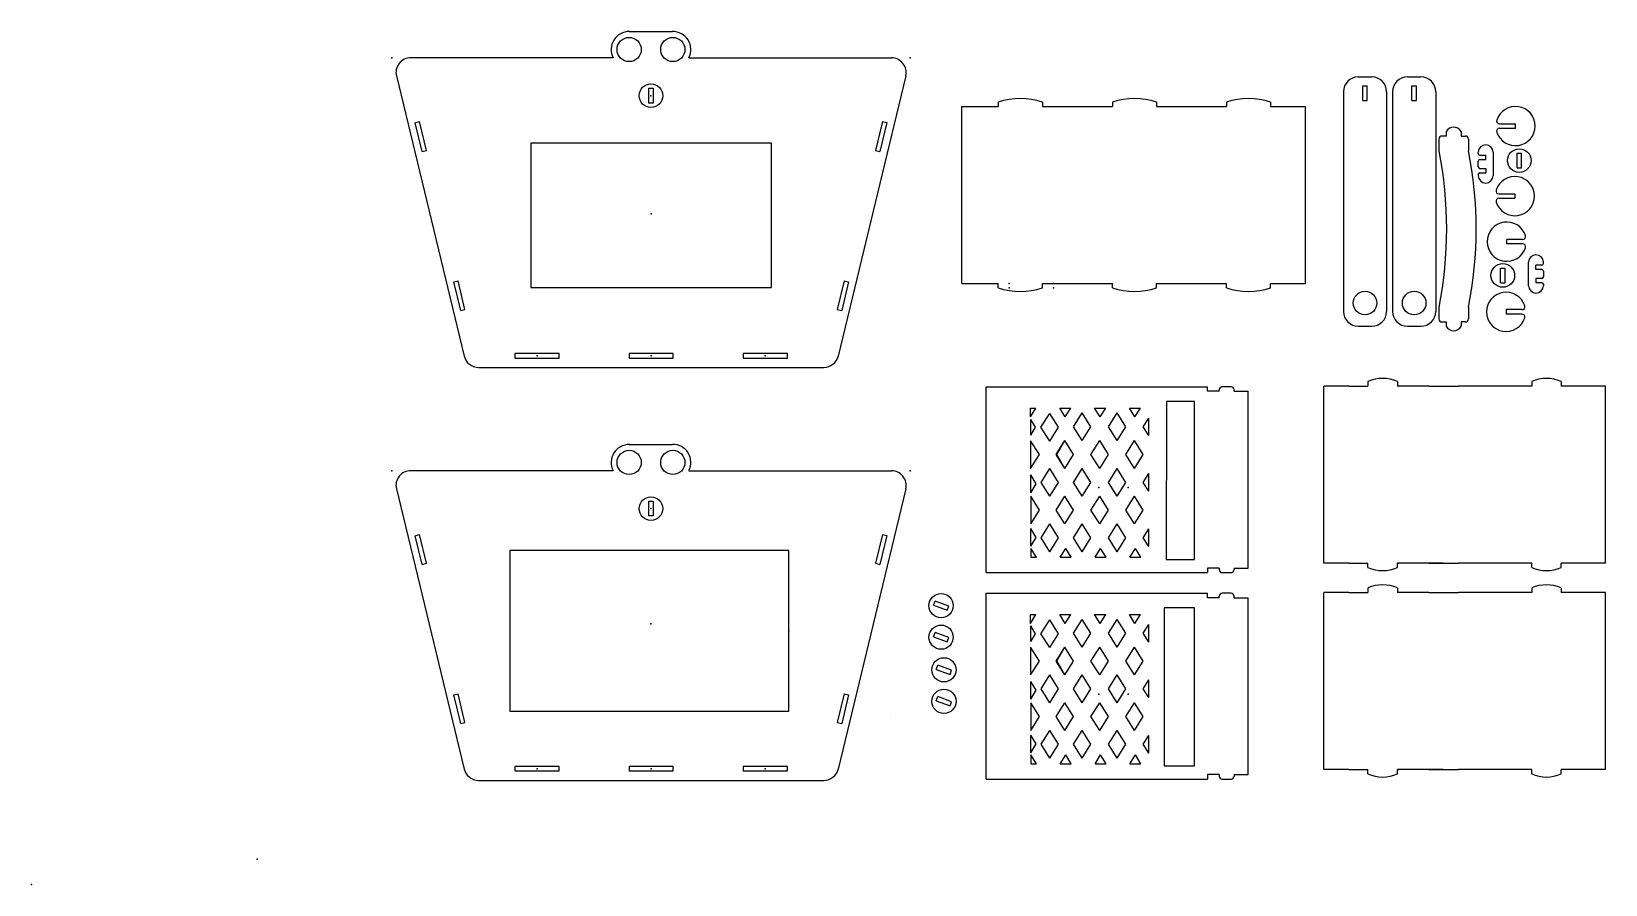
# Model space of a CAD drawing. Header units: centimetres. Extents: x 0 to 967, y 0 to 94.
# Drawn here: x 0 to 106.7, y 0 to 57.8 of the extents above; entities outside this region: 1.
import ezdxf

# ---------------------------------------------------------------- set-up
doc = ezdxf.new("R2010")
doc.units = ezdxf.units.CM
doc.header["$MEASUREMENT"] = 0
doc.layers.add('Picnic Basket-v1.2 v1_Picnic Basket-v1 v3_0', color=7, linetype='Continuous')
doc.layers.add('Picnic Basket-v1.2 v1_Picnic Basket-v1 v3_Sketch2', color=7, linetype='Continuous')

msp = doc.modelspace()

# ---------------------------------------------------------------- linework, layer by layer
at = {"layer": 'Picnic Basket-v1.2 v1_Picnic Basket-v1 v3_0'}
for p, q in [((967.04, 93.79), (967.04, 93.79)), ((40.53, 57.84), (43.45, 57.84)), ((39.44, 56.06), (25.71, 56.06)), ((44.57, 56.06), (58.3, 56.06)), ((24.74, 54.83), (29.34, 35.83)), ((59.27, 54.83), (54.7, 35.83)), ((89.95, 54.76), (90.87, 54.76)), ((93.28, 54.76), (94.2, 54.76)), ((41.85, 52.99), (41.85, 53.99)), ((41.85, 53.99), (42.15, 53.99)), ((42.15, 53.99), (42.15, 52.99)), ((88.95, 53.76), (88.95, 38.86)), ((90.26, 54.16), (90.56, 54.16)), ((90.26, 53.16), (90.26, 54.16)), ((90.56, 53.16), (90.56, 54.16)), ((91.87, 53.76), (91.87, 38.86)), ((92.28, 53.76), (92.28, 38.86)), ((93.59, 54.16), (93.89, 54.16)), ((93.59, 53.16), (93.59, 54.16)), ((93.89, 53.16), (93.89, 54.16)), ((95.2, 53.76), (95.2, 38.86)), ((42.15, 52.99), (41.85, 52.99)), ((63.08, 40.76), (63.08, 52.76)), ((63.08, 52.76), (65.54, 52.76)), ((65.54, 53.06), (65.54, 52.76)), ((68.54, 53.06), (68.54, 52.76)), ((68.54, 52.76), (73.28, 52.76)), ((73.28, 53.06), (73.28, 52.76)), ((76.28, 53.06), (76.28, 52.76)), ((76.28, 52.76), (81.01, 52.76)), ((81.01, 53.06), (81.01, 52.76)), ((84.01, 53.06), (84.01, 52.76)), ((84.01, 52.76), (86.38, 52.76)), ((86.38, 40.76), (86.38, 52.76)), ((90.26, 53.16), (90.56, 53.16)), ((93.59, 53.16), (93.89, 53.16)), ((26.02, 51.65), (26.31, 51.73)), ((26.49, 49.71), (26.02, 51.65)), ((26.78, 49.78), (26.31, 51.73)), ((57.7, 51.73), (57.23, 49.78)), ((57.99, 51.66), (57.52, 49.71)), ((57.7, 51.73), (57.99, 51.66)), ((88.95, 51.26), (88.95, 51.26)), ((91.87, 51.26), (91.87, 51.26)), ((99.53, 51.58), (100.61, 51.58)), ((99.53, 51.28), (100.61, 51.28)), ((100.61, 51.28), (100.61, 51.58)), ((50.17, 50.28), (33.85, 50.28)), ((33.85, 50.28), (33.85, 40.48)), ((50.17, 40.48), (50.17, 50.28)), ((95.42, 50.55), (95.42, 49.75)), ((95.92, 50.75), (95.62, 50.75)), ((95.92, 51.05), (95.92, 50.75)), ((96.92, 51.05), (96.92, 50.75)), ((96.92, 50.75), (97.22, 50.75)), ((97.42, 50.55), (97.42, 49.75)), ((26.49, 49.71), (26.78, 49.78)), ((57.23, 49.78), (57.52, 49.71)), ((98.09, 49.56), (98.09, 49.66)), ((98.19, 49.46), (98.59, 49.46)), ((98.19, 49.16), (98.59, 49.16)), ((98.59, 49.16), (98.59, 49.46)), ((99.09, 49.66), (99.09, 48.06)), ((100.72, 48.59), (100.72, 49.59)), ((100.72, 49.59), (101.02, 49.59)), ((101.02, 48.59), (101.02, 49.59)), ((98.09, 48.66), (98.09, 49.06)), ((98.09, 48.16), (98.09, 48.06)), ((98.19, 48.56), (98.59, 48.56)), ((98.19, 48.26), (98.59, 48.26)), ((98.59, 48.56), (98.59, 48.26)), ((100.72, 48.59), (101.02, 48.59)), ((99.49, 46.83), (100.57, 46.83)), ((99.49, 46.53), (100.57, 46.53)), ((100.57, 46.83), (100.57, 46.53)), ((100.02, 43.44), (100.02, 43.74)), ((101.1, 43.74), (100.02, 43.74)), ((101.1, 43.44), (100.02, 43.44)), ((99.6, 40.8), (99.6, 41.8)), ((99.6, 41.8), (99.9, 41.8)), ((99.9, 40.8), (99.9, 41.8)), ((101.5, 40.6), (101.5, 42.2)), ((102.4, 42), (102, 42)), ((102, 41.7), (102, 42)), ((102.4, 41.7), (102, 41.7)), ((102.5, 42.1), (102.5, 42.2)), ((28.63, 40.87), (28.92, 40.94)), ((29.1, 38.92), (28.63, 40.87)), ((29.39, 38.99), (28.92, 40.94)), ((55.1, 40.94), (54.63, 38.99)), ((55.39, 40.87), (54.93, 38.92)), ((55.1, 40.94), (55.39, 40.87)), ((63.08, 40.76), (65.54, 40.76)), ((65.54, 40.46), (65.54, 40.76)), ((68.54, 40.76), (73.28, 40.76)), ((68.54, 40.46), (68.54, 40.76)), ((73.28, 40.46), (73.28, 40.76)), ((76.28, 40.46), (76.28, 40.76)), ((76.28, 40.76), (81.01, 40.76)), ((81.01, 40.46), (81.01, 40.76)), ((84.01, 40.76), (86.38, 40.76)), ((84.01, 40.46), (84.01, 40.76)), ((99.6, 40.8), (99.9, 40.8)), ((102.4, 41.1), (102, 41.1)), ((102, 41.1), (102, 40.8)), ((102.4, 40.8), (102, 40.8)), ((102.5, 41.6), (102.5, 41.2)), ((102.5, 40.7), (102.5, 40.6)), ((33.85, 40.48), (50.17, 40.48)), ((29.1, 38.92), (29.39, 38.99)), ((54.63, 38.99), (54.93, 38.92)), ((95.42, 39.15), (95.42, 38.35)), ((97.42, 39.15), (97.42, 38.35)), ((101.05, 38.98), (99.97, 38.98)), ((99.97, 38.98), (99.97, 38.68)), ((101.05, 38.68), (99.97, 38.68)), ((89.95, 37.86), (90.87, 37.86)), ((93.28, 37.86), (94.2, 37.86)), ((95.62, 38.15), (95.92, 38.15)), ((95.92, 38.15), (95.92, 37.85)), ((97.22, 38.15), (96.92, 38.15)), ((96.92, 38.15), (96.92, 37.85)), ((35.78, 36), (32.78, 36)), ((32.78, 36), (32.78, 35.7)), ((32.78, 35.7), (35.78, 35.7)), ((35.78, 35.7), (35.78, 36)), ((40.51, 36), (40.51, 35.7)), ((43.51, 36), (40.51, 36)), ((40.51, 35.7), (43.51, 35.7)), ((43.51, 35.7), (43.51, 36)), ((51.25, 36), (48.25, 36)), ((48.25, 36), (48.25, 35.7)), ((48.25, 35.7), (51.25, 35.7)), ((51.25, 35.7), (51.25, 36)), ((30.31, 35.06), (53.72, 35.06)), ((64.73, 21.15), (64.73, 33.75)), ((64.73, 33.75), (79.73, 33.75)), ((64.73, 33.75), (64.73, 33.75)), ((79.73, 33.45), (79.73, 33.75)), ((80.53, 33.45), (79.73, 33.45)), ((80.53, 33.45), (80.53, 33.55)), ((81.33, 33.75), (80.73, 33.75)), ((81.53, 33.45), (81.53, 33.55)), ((81.53, 33.45), (82.48, 33.45)), ((82.48, 21.45), (82.48, 33.45)), ((87.61, 21.8), (87.61, 33.8)), ((89.32, 33.8), (87.61, 33.8)), ((89.32, 33.8), (90.61, 33.8)), ((90.61, 34.1), (90.61, 33.8)), ((92.61, 34.1), (92.61, 33.8)), ((94.74, 33.8), (92.61, 33.8)), ((94.74, 33.8), (96.74, 33.8)), ((101.71, 33.8), (96.74, 33.8)), ((101.71, 34.1), (101.71, 33.8)), ((103.71, 34.1), (103.71, 33.8)), ((106.71, 33.8), (103.71, 33.8)), ((106.71, 21.8), (106.71, 33.8)), ((67.73, 31.71), (67.73, 32.31)), ((67.73, 32.31), (68.1, 32.31)), ((67.73, 31.71), (68.1, 32.31)), ((70.09, 31.71), (69.72, 32.31)), ((69.72, 32.31), (70.47, 32.31)), ((70.09, 31.71), (70.47, 32.31)), ((72.45, 31.71), (72.08, 32.31)), ((72.08, 32.31), (72.83, 32.31)), ((72.45, 31.71), (72.83, 32.31)), ((74.44, 32.31), (75.19, 32.31)), ((74.81, 31.71), (74.44, 32.31)), ((74.81, 31.71), (75.19, 32.31)), ((76.94, 32.76), (76.93, 22.04)), ((78.84, 32.76), (76.94, 32.76)), ((78.84, 22.04), (78.84, 32.76)), ((68.08, 31.01), (67.75, 31.54)), ((67.75, 30.47), (67.75, 31.54)), ((67.75, 30.47), (68.08, 31.01)), ((68.44, 31.01), (69.04, 31.95)), ((69.04, 30.07), (68.44, 31.01)), ((69.63, 31.01), (69.04, 31.95)), ((69.04, 30.07), (69.63, 31.01)), ((70.65, 31.04), (71.24, 31.98)), ((71.24, 30.1), (70.65, 31.04)), ((71.83, 31.04), (71.24, 31.98)), ((71.24, 30.1), (71.83, 31.04)), ((73.01, 31.04), (73.6, 31.98)), ((73.6, 30.1), (73.01, 31.04)), ((74.19, 31.04), (73.6, 31.98)), ((73.6, 30.1), (74.19, 31.04)), ((75.37, 31.04), (75.75, 31.63)), ((75.75, 30.44), (75.37, 31.04)), ((75.75, 30.44), (75.75, 31.63)), ((67.74, 30.09), (67.74, 28.21)), ((68.33, 29.15), (67.74, 30.09)), ((69.47, 29.15), (70.06, 30.1)), ((69.51, 29.16), (70.06, 30.1)), ((70.65, 29.15), (70.06, 30.1)), ((70.65, 29.15), (70.06, 30.1)), ((71.83, 29.15), (72.42, 30.1)), ((73.01, 29.15), (72.42, 30.1)), ((74.19, 29.15), (74.78, 30.1)), ((75.37, 29.15), (74.78, 30.1)), ((40.53, 29.84), (43.45, 29.84)), ((67.74, 28.21), (68.33, 29.15)), ((70.06, 28.21), (69.47, 29.15)), ((70.06, 28.21), (69.51, 29.16)), ((70.06, 28.21), (70.65, 29.15)), ((70.06, 28.21), (70.65, 29.15)), ((72.42, 28.21), (71.83, 29.15)), ((72.42, 28.21), (73.01, 29.15)), ((74.78, 28.21), (74.19, 29.15)), ((74.78, 28.21), (75.37, 29.15)), ((39.44, 28.06), (25.71, 28.06)), ((44.57, 28.06), (58.3, 28.06)), ((67.75, 26.57), (67.75, 27.77)), ((68.12, 27.17), (67.75, 27.77)), ((68.45, 27.27), (69.04, 28.21)), ((69.63, 27.27), (69.04, 28.21)), ((70.65, 27.27), (71.24, 28.21)), ((71.83, 27.27), (71.24, 28.21)), ((73.01, 27.27), (73.6, 28.21)), ((74.19, 27.27), (73.6, 28.21)), ((75.37, 27.27), (75.75, 27.87)), ((75.75, 26.68), (75.75, 27.87)), ((24.74, 26.83), (29.34, 7.83)), ((59.27, 26.83), (54.7, 7.83)), ((67.75, 26.57), (68.12, 27.17)), ((69.04, 26.33), (68.45, 27.27)), ((69.04, 26.33), (69.63, 27.27)), ((71.24, 26.33), (70.65, 27.27)), ((71.24, 26.33), (71.83, 27.27)), ((73.6, 26.33), (73.01, 27.27)), ((73.6, 26.33), (74.19, 27.27)), ((75.75, 26.68), (75.37, 27.27)), ((41.85, 24.99), (41.85, 25.99)), ((41.85, 25.99), (42.15, 25.99)), ((42.15, 25.99), (42.15, 24.99)), ((68.35, 25.39), (67.76, 26.33)), ((67.76, 26.33), (67.76, 24.45)), ((69.47, 25.39), (70.06, 26.33)), ((70.65, 25.39), (70.06, 26.33)), ((71.83, 25.39), (72.42, 26.33)), ((73.01, 25.39), (72.42, 26.33)), ((74.19, 25.39), (74.78, 26.33)), ((75.37, 25.39), (74.78, 26.33)), ((42.15, 24.99), (41.85, 24.99)), ((67.76, 24.45), (68.35, 25.39)), ((70.06, 24.45), (69.47, 25.39)), ((70.06, 24.45), (70.65, 25.39)), ((72.42, 24.45), (71.83, 25.39)), ((72.42, 24.45), (73.01, 25.39)), ((74.78, 24.45), (74.19, 25.39)), ((74.78, 24.45), (75.37, 25.39)), ((26.02, 23.65), (26.31, 23.73)), ((26.49, 21.71), (26.02, 23.65)), ((26.78, 21.78), (26.31, 23.73)), ((57.7, 23.73), (57.23, 21.78)), ((57.99, 23.66), (57.52, 21.71)), ((57.7, 23.73), (57.99, 23.66)), ((67.75, 22.94), (67.75, 24.13)), ((68.12, 23.54), (67.75, 24.13)), ((67.75, 22.94), (68.12, 23.54)), ((68.45, 23.51), (69.04, 24.45)), ((69.04, 22.57), (68.45, 23.51)), ((69.63, 23.51), (69.04, 24.45)), ((69.04, 22.57), (69.63, 23.51)), ((70.65, 23.51), (71.24, 24.45)), ((71.24, 22.57), (70.65, 23.51)), ((71.83, 23.51), (71.24, 24.45)), ((71.24, 22.57), (71.83, 23.51)), ((73.01, 23.51), (73.6, 24.45)), ((73.6, 22.57), (73.01, 23.51)), ((74.19, 23.51), (73.6, 24.45)), ((73.6, 22.57), (74.19, 23.51)), ((75.37, 23.51), (75.75, 24.11)), ((75.75, 22.91), (75.37, 23.51)), ((75.75, 22.91), (75.75, 24.11)), ((32.44, 22.64), (32.44, 11.76)), ((51.35, 22.64), (32.44, 22.64)), ((51.35, 11.76), (51.35, 22.64)), ((68.13, 22.19), (67.75, 22.79)), ((67.75, 22.79), (67.75, 22.19)), ((69.74, 22.19), (70.12, 22.79)), ((69.74, 22.19), (70.12, 22.79)), ((70.49, 22.19), (70.12, 22.79)), ((70.49, 22.19), (70.12, 22.79)), ((72.11, 22.19), (72.48, 22.79)), ((72.85, 22.19), (72.48, 22.79)), ((74.47, 22.19), (74.84, 22.79)), ((75.22, 22.19), (74.84, 22.79)), ((26.49, 21.71), (26.78, 21.78)), ((57.23, 21.78), (57.52, 21.71)), ((67.75, 22.19), (68.13, 22.19)), ((69.74, 22.19), (70.49, 22.19)), ((69.74, 22.19), (70.49, 22.19)), ((72.11, 22.19), (72.85, 22.19)), ((74.47, 22.19), (75.22, 22.19)), ((76.93, 22.04), (78.84, 22.04)), ((79.73, 21.45), (79.73, 21.15)), ((80.53, 21.45), (79.73, 21.45)), ((80.53, 21.45), (80.53, 21.35)), ((81.53, 21.45), (82.48, 21.45)), ((81.53, 21.45), (81.53, 21.35)), ((89.32, 21.8), (87.61, 21.8)), ((89.32, 21.8), (90.61, 21.8)), ((90.61, 21.5), (90.61, 21.8)), ((92.61, 21.5), (92.61, 21.8)), ((92.61, 21.8), (92.71, 21.8)), ((94.74, 21.8), (92.61, 21.8)), ((95.71, 21.8), (92.61, 21.8)), ((95.71, 21.8), (92.61, 21.8)), ((94.74, 21.8), (96.74, 21.8)), ((101.71, 21.8), (96.74, 21.8)), ((101.71, 21.8), (96.74, 21.8)), ((101.71, 21.5), (101.71, 21.8)), ((101.71, 21.5), (101.71, 21.8)), ((103.71, 21.5), (103.71, 21.8)), ((103.71, 21.5), (103.71, 21.8)), ((106.71, 21.8), (103.71, 21.8)), ((106.71, 21.8), (103.71, 21.8)), ((64.73, 21.15), (71.08, 21.15)), ((71.08, 21.15), (79.73, 21.15)), ((80.73, 21.15), (81.33, 21.15)), ((61.15, 18.94), (61.26, 19.22)), ((62.19, 18.88), (61.26, 19.22)), ((64.73, 19.75), (64.73, 19.75)), ((64.73, 19.75), (79.73, 19.75)), ((64.73, 7.15), (64.73, 19.75)), ((64.73, 7.15), (64.73, 19.75)), ((64.73, 19.75), (79.73, 19.75)), ((64.73, 19.75), (64.73, 19.75)), ((79.73, 19.45), (79.73, 19.75)), ((79.73, 19.45), (79.73, 19.75)), ((80.53, 19.45), (79.73, 19.45)), ((80.53, 19.45), (79.73, 19.45)), ((80.53, 19.45), (80.53, 19.55)), ((80.53, 19.45), (80.53, 19.55)), ((81.33, 19.75), (80.73, 19.75)), ((81.33, 19.75), (80.73, 19.75)), ((81.53, 19.45), (81.53, 19.55)), ((81.53, 19.45), (81.53, 19.55)), ((81.53, 19.45), (82.48, 19.45)), ((81.53, 19.45), (82.48, 19.45)), ((82.48, 7.45), (82.48, 19.45)), ((82.48, 7.45), (82.48, 19.45)), ((87.61, 7.8), (87.61, 19.8)), ((89.32, 19.8), (87.61, 19.8)), ((89.32, 19.8), (90.61, 19.8)), ((90.61, 20.1), (90.61, 19.8)), ((92.61, 20.1), (92.61, 19.8)), ((94.74, 19.8), (92.61, 19.8)), ((94.74, 19.8), (96.74, 19.8)), ((101.71, 19.8), (96.74, 19.8)), ((101.71, 20.1), (101.71, 19.8)), ((103.71, 20.1), (103.71, 19.8)), ((106.71, 19.8), (103.71, 19.8)), ((106.71, 7.8), (106.71, 19.8)), ((61.15, 18.94), (62.09, 18.6)), ((62.09, 18.6), (62.19, 18.88)), ((67.73, 17.71), (67.73, 18.31)), ((67.73, 18.31), (68.1, 18.31)), ((67.73, 17.71), (68.1, 18.31)), ((67.73, 17.71), (67.73, 18.31)), ((67.73, 17.71), (68.1, 18.31)), ((67.73, 18.31), (68.1, 18.31)), ((70.09, 17.71), (69.72, 18.31)), ((69.72, 18.31), (70.47, 18.31)), ((69.72, 18.31), (70.47, 18.31)), ((70.09, 17.71), (69.72, 18.31)), ((70.09, 17.71), (70.47, 18.31)), ((70.09, 17.71), (70.47, 18.31)), ((72.45, 17.71), (72.08, 18.31)), ((72.08, 18.31), (72.83, 18.31)), ((72.45, 17.71), (72.08, 18.31)), ((72.08, 18.31), (72.83, 18.31)), ((72.45, 17.71), (72.83, 18.31)), ((72.45, 17.71), (72.83, 18.31)), ((74.44, 18.31), (75.19, 18.31)), ((74.81, 17.71), (74.44, 18.31)), ((74.81, 17.71), (74.44, 18.31)), ((74.44, 18.31), (75.19, 18.31)), ((74.81, 17.71), (75.19, 18.31)), ((74.81, 17.71), (75.19, 18.31)), ((78.84, 18.76), (76.79, 18.76)), ((76.79, 18.76), (76.79, 8.04)), ((78.84, 8.04), (78.84, 18.76)), ((61.15, 16.8), (61.26, 17.08)), ((62.19, 16.74), (61.26, 17.08)), ((68.08, 17.01), (67.75, 17.54)), ((67.75, 16.47), (67.75, 17.54)), ((67.75, 16.47), (67.75, 17.54)), ((68.08, 17.01), (67.75, 17.54)), ((68.44, 17.01), (69.04, 17.95)), ((68.44, 17.01), (69.04, 17.95)), ((69.63, 17.01), (69.04, 17.95)), ((69.63, 17.01), (69.04, 17.95)), ((70.65, 17.04), (71.24, 17.98)), ((70.65, 17.04), (71.24, 17.98)), ((71.83, 17.04), (71.24, 17.98)), ((71.83, 17.04), (71.24, 17.98)), ((73.01, 17.04), (73.6, 17.98)), ((73.01, 17.04), (73.6, 17.98)), ((74.19, 17.04), (73.6, 17.98)), ((74.19, 17.04), (73.6, 17.98)), ((75.37, 17.04), (75.75, 17.63)), ((75.37, 17.04), (75.75, 17.63)), ((75.75, 16.44), (75.75, 17.63)), ((75.75, 16.44), (75.75, 17.63)), ((61.15, 16.8), (62.09, 16.46)), ((62.09, 16.46), (62.19, 16.74)), ((68.33, 15.15), (67.74, 16.09)), ((67.74, 16.09), (67.74, 14.21)), ((67.74, 16.09), (67.74, 14.21)), ((68.33, 15.15), (67.74, 16.09)), ((67.75, 16.47), (68.08, 17.01)), ((67.75, 16.47), (68.08, 17.01)), ((69.04, 16.07), (68.44, 17.01)), ((69.04, 16.07), (68.44, 17.01)), ((69.04, 16.07), (69.63, 17.01)), ((69.04, 16.07), (69.63, 17.01)), ((69.47, 15.15), (70.06, 16.1)), ((69.47, 15.15), (70.06, 16.1)), ((69.51, 15.16), (70.06, 16.1)), ((69.51, 15.16), (70.06, 16.1)), ((70.65, 15.15), (70.06, 16.1)), ((70.65, 15.15), (70.06, 16.1)), ((70.65, 15.15), (70.06, 16.1)), ((70.65, 15.15), (70.06, 16.1)), ((71.24, 16.1), (70.65, 17.04)), ((71.24, 16.1), (70.65, 17.04)), ((71.24, 16.1), (71.83, 17.04)), ((71.24, 16.1), (71.83, 17.04)), ((71.83, 15.15), (72.42, 16.1)), ((71.83, 15.15), (72.42, 16.1)), ((73.01, 15.15), (72.42, 16.1)), ((73.01, 15.15), (72.42, 16.1)), ((73.6, 16.1), (73.01, 17.04)), ((73.6, 16.1), (73.01, 17.04)), ((73.6, 16.1), (74.19, 17.04)), ((73.6, 16.1), (74.19, 17.04)), ((74.19, 15.15), (74.78, 16.1)), ((74.19, 15.15), (74.78, 16.1)), ((75.37, 15.15), (74.78, 16.1)), ((75.37, 15.15), (74.78, 16.1)), ((75.75, 16.44), (75.37, 17.04)), ((75.75, 16.44), (75.37, 17.04)), ((67.74, 14.21), (68.33, 15.15)), ((67.74, 14.21), (68.33, 15.15)), ((70.06, 14.21), (69.47, 15.15)), ((70.06, 14.21), (69.47, 15.15)), ((70.06, 14.21), (69.51, 15.16)), ((70.06, 14.21), (69.51, 15.16)), ((70.06, 14.21), (70.65, 15.15)), ((70.06, 14.21), (70.65, 15.15)), ((70.06, 14.21), (70.65, 15.15)), ((70.06, 14.21), (70.65, 15.15)), ((72.42, 14.21), (71.83, 15.15)), ((72.42, 14.21), (71.83, 15.15)), ((72.42, 14.21), (73.01, 15.15)), ((72.42, 14.21), (73.01, 15.15)), ((74.78, 14.21), (74.19, 15.15)), ((74.78, 14.21), (74.19, 15.15)), ((74.78, 14.21), (75.37, 15.15)), ((74.78, 14.21), (75.37, 15.15)), ((61.34, 14.59), (61.44, 14.88)), ((61.34, 14.59), (62.28, 14.25)), ((62.38, 14.53), (61.44, 14.88)), ((62.28, 14.25), (62.38, 14.53)), ((68.45, 13.27), (69.04, 14.21)), ((68.45, 13.27), (69.04, 14.21)), ((69.63, 13.27), (69.04, 14.21)), ((69.63, 13.27), (69.04, 14.21)), ((70.65, 13.27), (71.24, 14.21)), ((70.65, 13.27), (71.24, 14.21)), ((71.83, 13.27), (71.24, 14.21)), ((71.83, 13.27), (71.24, 14.21)), ((73.01, 13.27), (73.6, 14.21)), ((73.01, 13.27), (73.6, 14.21)), ((74.19, 13.27), (73.6, 14.21)), ((74.19, 13.27), (73.6, 14.21)), ((28.63, 12.87), (28.92, 12.94)), ((29.1, 10.92), (28.63, 12.87)), ((29.39, 10.99), (28.92, 12.94)), ((55.1, 12.94), (54.63, 10.99)), ((55.39, 12.87), (54.93, 10.92)), ((55.1, 12.94), (55.39, 12.87)), ((68.12, 13.17), (67.75, 13.77)), ((67.75, 12.57), (67.75, 13.77)), ((67.75, 12.57), (67.75, 13.77)), ((68.12, 13.17), (67.75, 13.77)), ((67.75, 12.57), (68.12, 13.17)), ((67.75, 12.57), (68.12, 13.17)), ((69.04, 12.33), (68.45, 13.27)), ((69.04, 12.33), (68.45, 13.27)), ((69.04, 12.33), (69.63, 13.27)), ((69.04, 12.33), (69.63, 13.27)), ((71.24, 12.33), (70.65, 13.27)), ((71.24, 12.33), (70.65, 13.27)), ((71.24, 12.33), (71.83, 13.27)), ((71.24, 12.33), (71.83, 13.27)), ((73.6, 12.33), (73.01, 13.27)), ((73.6, 12.33), (73.01, 13.27)), ((73.6, 12.33), (74.19, 13.27)), ((73.6, 12.33), (74.19, 13.27)), ((75.37, 13.27), (75.75, 13.87)), ((75.37, 13.27), (75.75, 13.87)), ((75.75, 12.68), (75.37, 13.27)), ((75.75, 12.68), (75.37, 13.27)), ((75.75, 12.68), (75.75, 13.87)), ((75.75, 12.68), (75.75, 13.87)), ((32.44, 11.76), (51.35, 11.76)), ((61.34, 12.46), (61.44, 12.74)), ((61.34, 12.46), (62.28, 12.11)), ((62.38, 12.39), (61.44, 12.74)), ((62.28, 12.11), (62.38, 12.39)), ((68.35, 11.39), (67.76, 12.33)), ((67.76, 12.33), (67.76, 10.45)), ((67.76, 12.33), (67.76, 10.45)), ((68.35, 11.39), (67.76, 12.33)), ((69.47, 11.39), (70.06, 12.33)), ((69.47, 11.39), (70.06, 12.33)), ((70.65, 11.39), (70.06, 12.33)), ((70.65, 11.39), (70.06, 12.33)), ((71.83, 11.39), (72.42, 12.33)), ((71.83, 11.39), (72.42, 12.33)), ((73.01, 11.39), (72.42, 12.33)), ((73.01, 11.39), (72.42, 12.33)), ((74.19, 11.39), (74.78, 12.33)), ((74.19, 11.39), (74.78, 12.33)), ((75.37, 11.39), (74.78, 12.33)), ((75.37, 11.39), (74.78, 12.33)), ((29.1, 10.92), (29.39, 10.99)), ((54.63, 10.99), (54.93, 10.92)), ((58.26, 11.6), (58.26, 11.6)), ((67.76, 10.45), (68.35, 11.39)), ((67.76, 10.45), (68.35, 11.39)), ((70.06, 10.45), (69.47, 11.39)), ((70.06, 10.45), (69.47, 11.39)), ((70.06, 10.45), (70.65, 11.39)), ((70.06, 10.45), (70.65, 11.39)), ((72.42, 10.45), (71.83, 11.39)), ((72.42, 10.45), (71.83, 11.39)), ((72.42, 10.45), (73.01, 11.39)), ((72.42, 10.45), (73.01, 11.39)), ((74.78, 10.45), (74.19, 11.39)), ((74.78, 10.45), (74.19, 11.39)), ((74.78, 10.45), (75.37, 11.39)), ((74.78, 10.45), (75.37, 11.39)), ((67.75, 8.94), (67.75, 10.13)), ((68.12, 9.54), (67.75, 10.13)), ((67.75, 8.94), (67.75, 10.13)), ((68.12, 9.54), (67.75, 10.13)), ((68.45, 9.51), (69.04, 10.45)), ((68.45, 9.51), (69.04, 10.45)), ((69.63, 9.51), (69.04, 10.45)), ((69.63, 9.51), (69.04, 10.45)), ((70.65, 9.51), (71.24, 10.45)), ((70.65, 9.51), (71.24, 10.45)), ((71.83, 9.51), (71.24, 10.45)), ((71.83, 9.51), (71.24, 10.45)), ((73.01, 9.51), (73.6, 10.45)), ((73.01, 9.51), (73.6, 10.45)), ((74.19, 9.51), (73.6, 10.45)), ((74.19, 9.51), (73.6, 10.45)), ((75.37, 9.51), (75.75, 10.11)), ((75.37, 9.51), (75.75, 10.11)), ((75.75, 8.91), (75.75, 10.11)), ((75.75, 8.91), (75.75, 10.11)), ((67.75, 8.94), (68.12, 9.54)), ((67.75, 8.94), (68.12, 9.54)), ((68.13, 8.19), (67.75, 8.79)), ((67.75, 8.79), (67.75, 8.19)), ((68.13, 8.19), (67.75, 8.79)), ((67.75, 8.79), (67.75, 8.19)), ((69.04, 8.57), (68.45, 9.51)), ((69.04, 8.57), (68.45, 9.51)), ((69.04, 8.57), (69.63, 9.51)), ((69.04, 8.57), (69.63, 9.51)), ((69.74, 8.19), (70.12, 8.79)), ((69.74, 8.19), (70.12, 8.79)), ((69.74, 8.19), (70.12, 8.79)), ((69.74, 8.19), (70.12, 8.79)), ((70.49, 8.19), (70.12, 8.79)), ((70.49, 8.19), (70.12, 8.79)), ((70.49, 8.19), (70.12, 8.79)), ((70.49, 8.19), (70.12, 8.79)), ((71.24, 8.57), (70.65, 9.51)), ((71.24, 8.57), (70.65, 9.51)), ((71.24, 8.57), (71.83, 9.51)), ((71.24, 8.57), (71.83, 9.51)), ((72.11, 8.19), (72.48, 8.79)), ((72.11, 8.19), (72.48, 8.79)), ((72.85, 8.19), (72.48, 8.79)), ((72.85, 8.19), (72.48, 8.79)), ((73.6, 8.57), (73.01, 9.51)), ((73.6, 8.57), (73.01, 9.51)), ((73.6, 8.57), (74.19, 9.51)), ((73.6, 8.57), (74.19, 9.51)), ((74.47, 8.19), (74.84, 8.79)), ((74.47, 8.19), (74.84, 8.79)), ((75.22, 8.19), (74.84, 8.79)), ((75.22, 8.19), (74.84, 8.79)), ((75.75, 8.91), (75.37, 9.51)), ((75.75, 8.91), (75.37, 9.51)), ((32.78, 8), (32.78, 7.7)), ((35.78, 8), (32.78, 8)), ((32.78, 7.7), (35.78, 7.7)), ((35.78, 7.7), (35.78, 8)), ((40.51, 8), (40.51, 7.7)), ((43.51, 8), (40.51, 8)), ((40.51, 7.7), (43.51, 7.7)), ((43.51, 7.7), (43.51, 8)), ((48.25, 8), (48.25, 7.7)), ((51.25, 8), (48.25, 8)), ((48.25, 7.7), (51.25, 7.7)), ((51.25, 7.7), (51.25, 8)), ((67.75, 8.19), (68.13, 8.19)), ((67.75, 8.19), (68.13, 8.19)), ((69.74, 8.19), (70.49, 8.19)), ((69.74, 8.19), (70.49, 8.19)), ((69.74, 8.19), (70.49, 8.19)), ((69.74, 8.19), (70.49, 8.19)), ((72.11, 8.19), (72.85, 8.19)), ((72.11, 8.19), (72.85, 8.19)), ((74.47, 8.19), (75.22, 8.19)), ((74.47, 8.19), (75.22, 8.19)), ((76.79, 8.04), (78.84, 8.04)), ((89.32, 7.8), (87.61, 7.8)), ((89.32, 7.8), (90.61, 7.8)), ((90.61, 7.5), (90.61, 7.8)), ((94.74, 7.8), (92.61, 7.8)), ((95.71, 7.8), (92.61, 7.8)), ((92.61, 7.5), (92.61, 7.8)), ((92.61, 7.8), (92.71, 7.8)), ((95.71, 7.8), (92.61, 7.8)), ((94.74, 7.8), (96.74, 7.8)), ((101.71, 7.8), (96.74, 7.8)), ((101.71, 7.8), (96.74, 7.8)), ((101.71, 7.5), (101.71, 7.8)), ((101.71, 7.5), (101.71, 7.8)), ((103.71, 7.5), (103.71, 7.8)), ((106.71, 7.8), (103.71, 7.8)), ((106.71, 7.8), (103.71, 7.8)), ((103.71, 7.5), (103.71, 7.8)), ((30.31, 7.06), (53.72, 7.06)), ((64.73, 7.15), (71.08, 7.15)), ((64.73, 7.15), (71.08, 7.15)), ((71.08, 7.15), (79.73, 7.15)), ((71.08, 7.15), (79.73, 7.15)), ((80.53, 7.45), (79.73, 7.45)), ((79.73, 7.45), (79.73, 7.15)), ((79.73, 7.45), (79.73, 7.15)), ((80.53, 7.45), (79.73, 7.45)), ((80.53, 7.45), (80.53, 7.35)), ((80.53, 7.45), (80.53, 7.35)), ((80.73, 7.15), (81.33, 7.15)), ((80.73, 7.15), (81.33, 7.15)), ((81.53, 7.45), (82.48, 7.45)), ((81.53, 7.45), (81.53, 7.35)), ((81.53, 7.45), (81.53, 7.35)), ((81.53, 7.45), (82.48, 7.45))]:
    msp.add_line(p, q, dxfattribs=at)
for centre, radius in [((40.52, 56.62), 0.822), ((43.48, 56.62), 0.822), ((42, 53.49), 0.8), ((100.87, 49.09), 0.8), ((99.75, 41.3), 0.8), ((90.41, 39.43), 0.8), ((93.74, 39.43), 0.8), ((40.52, 28.62), 0.822), ((43.48, 28.62), 0.822), ((42, 25.49), 0.8), ((61.67, 18.91), 0.822), ((61.67, 16.77), 0.822), ((61.86, 14.56), 0.822), ((61.86, 12.42), 0.822)]:
    msp.add_circle(centre, radius, dxfattribs=at)
for centre, radius, start, end in [((40.52, 56.62), 1.22, 89.317, 207.154), ((43.48, 56.62), 1.22, 332.846, 91.1729), ((25.71, 55.06), 1, 90, 193.5977), ((58.3, 55.06), 1, 346.4654, 90), ((89.95, 53.76), 1, 90, 180), ((90.87, 53.76), 1, 0, 90), ((93.28, 53.76), 1, 90, 180), ((94.2, 53.76), 1, 0, 90), ((67.04, 48.4), 4.89, 72.1444, 107.8556), ((74.78, 48.4), 4.89, 72.1444, 107.8556), ((82.51, 48.4), 4.89, 72.1444, 107.8556), ((100.61, 51.43), 1.33, 197.9628, 162.0372), ((96.42, 50.79), 0.567, 28.0725, 151.9275), ((99.53, 51.78), 0.2, 162.0372, 270), ((99.53, 51.08), 0.2, 90, 197.9628), ((95.62, 50.55), 0.2, 90, 180), ((97.22, 50.55), 0.2, 0, 90), ((98.59, 49.66), 0.5, 0, 180), ((68.89, 44.45), 27.06, 348.7044, 11.2956), ((70.89, 44.45), 27.06, 348.7044, 11.2956), ((98.19, 49.56), 0.1, 180, 270), ((98.19, 49.06), 0.1, 90, 180), ((98.19, 48.66), 0.1, 180, 270), ((98.19, 48.16), 0.1, 90, 180), ((98.59, 48.06), 0.5, 180, 0), ((99.49, 47.03), 0.2, 162.0372, 270), ((100.57, 46.68), 1.33, 197.9628, 162.0372), ((99.49, 46.33), 0.2, 90, 197.9628), ((100.02, 43.59), 1.33, 17.9628, 342.0372), ((101.1, 43.94), 0.2, 270, 17.9628), ((101.1, 43.24), 0.2, 342.0372, 90), ((102, 42.2), 0.5, 0, 180), ((102.4, 42.1), 0.1, 270, 0), ((102.4, 41.6), 0.1, 0, 90), ((102, 40.6), 0.5, 180, 0), ((102.4, 41.2), 0.1, 270, 0), ((102.4, 40.7), 0.1, 0, 90), ((67.04, 45.11), 4.89, 252.1444, 287.8556), ((74.78, 45.11), 4.89, 252.1444, 287.8556), ((82.51, 45.11), 4.89, 252.1444, 287.8556), ((99.97, 38.83), 1.33, 17.9628, 342.0372), ((89.95, 38.86), 1, 180, 270), ((90.87, 38.86), 1, 270, 0), ((93.28, 38.86), 1, 180, 270), ((94.2, 38.86), 1, 270, 0), ((101.05, 39.18), 0.2, 270, 17.9628), ((101.05, 38.48), 0.2, 342.0372, 90), ((95.62, 38.35), 0.2, 180, 270), ((96.42, 38.12), 0.567, 208.0725, 331.9275), ((97.22, 38.35), 0.2, 270, 0), ((30.31, 36.06), 1, 193.5977, 270), ((53.72, 36.06), 1, 270, 346.4654), ((91.61, 31.83), 2.49, 66.2781, 113.7219), ((102.71, 31.83), 2.49, 66.2781, 113.7219), ((80.73, 33.55), 0.2, 90, 180), ((81.33, 33.55), 0.2, 0, 90), ((40.52, 28.62), 1.22, 89.317, 207.154), ((43.48, 28.62), 1.22, 332.846, 91.1729), ((25.71, 27.06), 1, 90, 193.5977), ((58.3, 27.06), 1, 346.4654, 90), ((80.73, 21.35), 0.2, 180, 270), ((81.33, 21.35), 0.2, 270, 360), ((91.61, 23.78), 2.49, 246.2781, 293.7219), ((102.71, 23.78), 2.49, 246.2781, 293.7219), ((102.71, 23.78), 2.49, 246.2781, 293.7219), ((91.61, 17.83), 2.49, 66.2781, 113.7219), ((102.71, 17.83), 2.49, 66.2781, 113.7219), ((80.73, 19.55), 0.2, 90, 180), ((80.73, 19.55), 0.2, 90, 180), ((81.33, 19.55), 0.2, 0, 90), ((81.33, 19.55), 0.2, 0, 90), ((30.31, 8.06), 1, 193.5977, 270), ((53.72, 8.06), 1, 270, 346.4654), ((91.61, 9.78), 2.49, 246.2781, 293.7219), ((102.71, 9.78), 2.49, 246.2781, 293.7219), ((102.71, 9.78), 2.49, 246.2781, 293.7219), ((80.73, 7.35), 0.2, 180, 270), ((80.73, 7.35), 0.2, 180, 270), ((81.33, 7.35), 0.2, 270, 360), ((81.33, 7.35), 0.2, 270, 360)]:
    msp.add_arc(centre, radius, start, end, dxfattribs=at)
for p in [(24.44, 56.06), (59.57, 56.06), (42, 53.49), (42.01, 45.47), (66.28, 40.76), (69.28, 40.76), (66.28, 40.46), (69.28, 40.46), (34.28, 35.85), (42.01, 35.85), (49.75, 35.85), (24.44, 28.06), (59.57, 28.06), (72.36, 26.91), (74.36, 26.91), (42, 25.49), (41.99, 17.67), (51.35, 17.2), (72.36, 12.91), (72.36, 12.91), (74.36, 12.91), (74.36, 12.91), (34.28, 7.85), (42.01, 7.85), (49.75, 7.85), (15.31, 1.72), (0, 0)]:
    msp.add_point(p, dxfattribs=at)
at = {"layer": 'Picnic Basket-v1.2 v1_Picnic Basket-v1 v3_Sketch2'}
msp.add_point((0, 0), dxfattribs=at)
msp.add_point((0, 0), dxfattribs=at)

doc.saveas('drawing.dxf')
